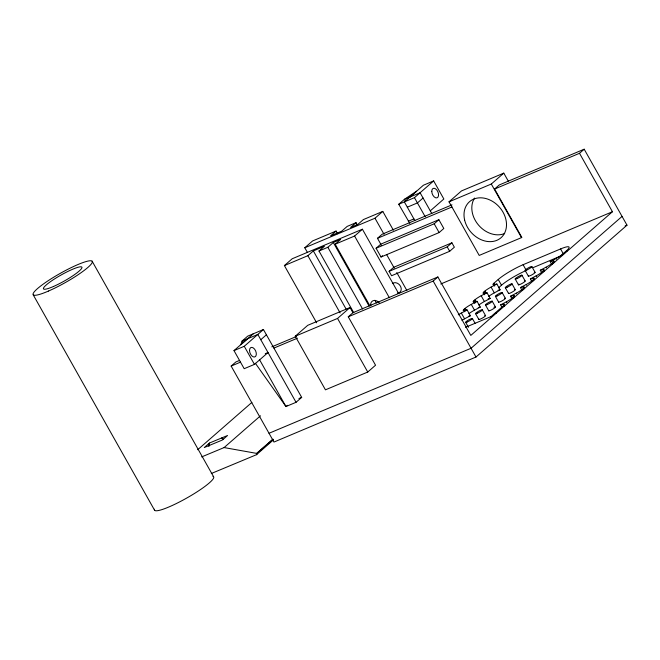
<?xml version="1.0" encoding="UTF-8"?>
<svg xmlns="http://www.w3.org/2000/svg" width="660" height="660" viewBox="0 0 660 660"><rect width="100%" height="100%" fill="white"/><g stroke="black" fill="none" stroke-linecap="round" stroke-linejoin="round"><path stroke-width="0.99" d="M253.341 333.77L240.793 344.677L242.096 341.047L247.731 336.13L263.439 329.522L301.686 397.378L296.051 402.303L285.953 406.552L255.362 363.256M263.439 329.522L244.258 346.294L233.995 350.608L244.184 368.701L254.446 364.386L268.018 352.539L265.262 353.702M296.051 402.303L260.791 339.718L266.417 334.785M316.643 322.806L284.394 265.576L292.198 258.761L362.398 229.218L398.681 293.601M307.304 252.236L304.788 247.764L312.584 240.95L336.072 231.066L337.59 233.755M284.394 265.576L307.873 255.692L313.343 250.924L324.448 246.246L318.986 251.014L353.76 312.716M336.072 231.066L330.611 235.843L341.723 231.165L347.185 226.397L356.037 222.667L357.555 225.349M318.986 251.014L327.847 247.285L333.308 242.517L340.626 239.44L335.164 244.208L369.938 305.91M356.037 222.667L350.575 227.436L357.901 224.359L363.363 219.582L382.792 211.406L393.376 230.191M335.164 244.208L354.593 236.032L362.398 229.218M304.788 247.764L374.987 218.221L382.792 211.406M409.802 223.377L398.739 204.278L404.374 199.361L416.592 191.169L404.349 201.91L414.81 220.489M233.995 350.608L247.549 338.77M430.287 210.853L443.85 199.006L433.653 180.914L414.455 197.662L398.739 204.278M508.315 181.17L503.786 173.126L461.497 190.921L449.014 201.828L479.209 255.428L521.87 237.46L494.587 189.032L499.273 184.948L584.191 149.209L627 225.184L476 357.027L273.966 442.052L231.157 366.077L235.843 361.985L239.629 360.393M380.77 244.159L438.875 219.714L443.809 228.475L439.131 232.567L381.026 257.012L376.084 248.251L380.77 244.159L377.479 238.318L382.156 234.226L451.984 204.847M381.026 257.012L382.528 255.7M295.251 336.229L307.741 325.322L350.031 307.527L352.951 312.708L348.265 316.792L375.548 365.219L367.752 372.034L325.454 389.829L295.251 336.229L337.549 318.433L350.031 307.527M376.084 248.251L434.189 223.798L438.875 219.714M389.103 271.351L393.789 267.259L451.894 242.814L454.361 247.195L449.674 251.287L391.578 275.731L389.103 271.351L447.208 246.898L451.894 242.814M449.014 201.828L491.304 184.033L503.786 173.126M197.695 449.724L251.881 402.41M209.41 443.058L204.278 447.546L222.412 439.997L227.551 435.509L209.41 443.058L209.558 445.764M201.679 456.901L224.095 447.571L260.477 415.808M287.356 405.322L285.953 406.552L259.413 359.461M348.265 316.792L433.191 281.061L437.869 276.969L470.803 335.412L612.439 211.736L579.513 153.301L584.191 149.209M224.095 447.571L256.649 453.387L272.91 439.197M211.291 473.517L256.459 454.715A1.015 0.808 48.9 0 0 256.724 453.519L272.976 439.321M256.459 454.715L273.488 439.84M521.507 237.633L491.304 184.033M464.731 311.71L464.12 310.629A7.466 1.155 -29.4 0 1 464.153 309.226L465.168 308.344A7.466 1.155 -29.4 0 1 471.257 304.4L477.048 301.331L480.298 307.098L474.499 310.167A7.466 1.155 -29.4 0 0 468.913 313.69M474.845 303.41L474.037 301.975A7.466 1.155 -29.4 0 1 474.061 300.572L475.076 299.689A7.466 1.155 -29.4 0 1 481.165 295.746L486.956 292.677L490.207 298.444L484.415 301.513A7.466 1.155 -29.4 0 0 478.83 305.036M484.754 294.756L483.945 293.32A7.466 1.155 -29.4 0 1 483.97 291.926L484.984 291.035A7.466 1.155 -29.4 0 1 491.073 287.092L496.873 284.023L500.123 289.789L494.323 292.858A7.466 1.155 -29.4 0 0 488.738 296.381M494.67 286.102L493.853 284.666A7.466 1.155 -29.4 0 1 493.886 283.272L498.251 279.46A20.641 3.193 -29.4 0 1 523.091 264.709L560.571 248.944A20.641 3.193 -29.4 0 1 566.437 250.767L566.841 251.485M498.498 287.842L501.493 285.227A20.641 3.193 -29.4 0 1 524.923 271.087M465.498 327.327L491.073 316.569L503.621 305.613A7.466 1.155 -29.4 0 0 503.646 304.219L500.635 304.854L502.054 307.378M500.635 304.854L506.426 301.793A7.466 1.155 -29.4 0 0 512.515 297.841L513.529 296.959A7.466 1.155 -29.4 0 0 513.562 295.564L510.543 296.2L511.962 298.724M510.543 296.2L516.334 293.139A7.466 1.155 -29.4 0 0 522.423 289.187L523.438 288.304A7.466 1.155 -29.4 0 0 523.471 286.91L520.451 287.546L521.879 290.07M520.451 287.546L526.251 284.485A7.466 1.155 -29.4 0 0 532.339 280.533L533.354 279.65A7.466 1.155 -29.4 0 0 533.379 278.256L530.368 278.899L531.787 281.416M530.368 278.899L536.159 275.83A7.466 1.155 -29.4 0 0 542.248 271.879L543.262 270.996A7.466 1.155 -29.4 0 0 543.295 269.602L540.276 270.245L541.695 272.762M540.276 270.245L546.076 267.176A7.466 1.155 -29.4 0 0 552.156 263.233L553.171 262.342A7.466 1.155 -29.4 0 0 553.204 260.947L550.184 261.591L551.809 264.47M550.184 261.591L555.984 258.522A7.466 1.155 -29.4 0 0 562.072 254.578L566.437 250.767M622.058 216.414L471.058 348.265L269.024 433.282M404.968 200.417L404.374 199.361L420.098 192.753L423.06 198.025L417.417 202.933L407.319 207.182M458.279 314.82A7.466 1.155 -29.4 0 1 461.34 313.054L467.14 309.986L470.382 315.752L464.59 318.821A7.466 1.155 -29.4 0 0 461.959 320.323M433.653 180.914L423.39 185.237L409.992 197.01M408.301 221.249L413.911 218.889M377.479 238.318L451.968 206.968M494.587 189.032L579.513 153.301M271.829 346.846L296.455 336.484M352.951 312.708L437.869 276.969M231.157 366.077L240.545 362.125M273.908 348.084L297.487 338.159M440.756 283.981L612.439 211.736M625.102 225.984L627 225.184M533.362 267.523L560.695 256.022M298.93 398.541L301.686 397.378M493.853 284.666L496.873 284.023M498.044 290.227L498.803 290.07M499.364 289.946L500.123 289.789M483.945 293.32L486.956 292.677M474.037 301.975L477.048 301.331M488.136 298.881L489.266 298.642M489.456 298.6L490.207 298.444M478.228 307.535L480.298 307.098M464.12 310.629L467.14 309.986M468.88 316.074L470.382 315.752M221.645 437.959L223.22 439.131M380.564 244.34L381.183 245.438M393.673 267.366L394.135 268.183M260.791 339.718L257.812 334.455L242.096 341.047L242.698 342.111M560.571 248.944L563.409 253.984M562.072 254.578L562.477 255.296M555.984 258.522L556.388 259.24M553.204 260.947L554.012 262.391M553.171 262.342L553.583 263.068M552.156 263.233L552.568 263.95M546.076 267.176L546.48 267.894M543.295 269.602L544.104 271.046M543.262 270.996L543.667 271.714M542.248 271.879L542.652 272.605M531.812 266.508L535.054 272.275M536.159 275.83L536.563 276.548M533.379 278.256L533.989 279.337M533.354 279.65L533.759 280.368M532.339 280.533L532.744 281.259M523.091 264.709L526.135 270.113M525.162 270.451L528.413 276.218M521.895 275.162L525.145 280.921M526.251 284.485L526.655 285.202M523.471 286.91L524.081 287.991M523.438 288.304L523.85 289.022M522.423 289.187L522.836 289.913M515.254 279.106L518.496 284.873M511.987 283.816L515.237 289.575M516.334 293.139L516.747 293.857M513.562 295.564L514.371 297.008M513.529 296.959L513.934 297.676M512.515 297.841L512.919 298.567M505.337 287.76L508.588 293.527M498.251 279.46L501.493 285.227M502.079 292.471L505.321 298.229M506.426 301.793L506.83 302.511M493.886 283.272L494.695 284.707M503.646 304.219L504.661 306.017M503.621 305.613L504.026 306.331M491.073 287.092L494.323 292.858M495.429 296.414L498.68 302.181M492.162 301.125L495.412 306.884M484.984 291.035L486.205 293.197M495.751 312.485L496.155 313.203M483.97 291.926L484.786 293.362M481.165 295.746L484.415 301.513M485.521 305.068L488.763 310.835M491.073 316.569L491.477 317.287M423.06 198.025L431.788 213.518M434.189 223.798L439.131 232.567M447.208 246.898L449.674 251.287M482.254 309.779L485.504 315.538M475.076 299.689L476.297 301.851M474.061 300.572L474.878 302.016M414.455 197.662L425.271 216.868M471.257 304.4L474.499 310.167M475.604 313.723L478.855 319.481M472.337 318.433L475.126 323.367M465.168 308.344L466.381 310.505M464.153 309.226L464.962 310.67M461.34 313.054L464.59 318.821M465.696 322.377L468.476 327.319M433.191 281.061L476 357.027M374.987 218.221L384.062 234.316M386.719 254.719L393.789 267.259M396.759 272.539L406.865 290.474M354.593 236.032L389.367 297.734M374.897 300.25L376.406 302.932M333.308 242.517L369.08 306.009M327.847 247.285L362.612 308.995M313.343 250.924L346.096 309.045M307.873 255.692L340.123 312.923M337.549 318.433L367.752 372.034M244.258 346.294L254.446 364.386M92.119 261.187L213.543 476.668M33.231 294.871L154.654 510.353M208.717 443.668L208.857 446.383M484.704 315.67A3.902 0.602 -29.4 0 1 482.963 317.757A3.902 0.602 -29.4 0 1 478.888 319.118M493.886 307.288A3.902 0.602 -29.4 0 1 495.148 307.494A3.902 0.602 -29.4 0 1 490.858 310.175A3.902 0.602 -29.4 0 1 488.804 310.464M504.52 298.361A3.902 0.602 -29.4 0 1 502.788 300.448A3.902 0.602 -29.4 0 1 498.712 301.81M514.437 289.707A3.902 0.602 -29.4 0 1 512.696 291.794A3.902 0.602 -29.4 0 1 508.629 293.155M524.345 281.053A3.902 0.602 -29.4 0 1 524.345 281.985A3.902 0.602 -29.4 0 1 519.766 284.567A3.902 0.602 -29.4 0 1 518.917 284.122M534.262 272.399A3.902 0.602 -29.4 0 1 534.328 273.281A3.902 0.602 -29.4 0 1 529.84 275.847A3.902 0.602 -29.4 0 1 528.677 275.599M504.669 233.516A23.933 18.959 48.9 0 1 478.508 225.06A23.933 18.959 48.9 0 1 474.573 198.058M212.99 476.363A33.949 5.255 -29.4 0 1 186.4 498.242A33.949 5.255 -29.4 0 1 154.498 509.207M370.846 305.844A5.734 4.546 48.9 0 1 373.164 300.704A5.734 4.546 48.9 0 1 379.244 302.783M392.444 283.544A5.734 4.546 48.9 0 1 400.546 286.308A5.734 4.546 48.9 0 1 397.444 293.155M467.387 321.899A3.902 0.602 -29.4 0 0 472.428 318.524A3.902 0.602 -29.4 0 0 467.239 320.785A3.902 0.602 -29.4 0 0 467.387 321.899M477.295 313.244A3.902 0.602 -29.4 0 0 482.344 309.87A3.902 0.602 -29.4 0 0 477.147 312.13A3.902 0.602 -29.4 0 0 477.295 313.244M487.212 304.59A3.902 0.602 -29.4 0 0 492.253 301.216A3.902 0.602 -29.4 0 0 487.055 303.476A3.902 0.602 -29.4 0 0 487.212 304.59M497.12 295.936A3.902 0.602 -29.4 0 0 502.161 292.561A3.902 0.602 -29.4 0 0 496.972 294.822A3.902 0.602 -29.4 0 0 497.12 295.936M507.029 287.281A3.902 0.602 -29.4 0 0 512.077 283.907A3.902 0.602 -29.4 0 0 506.88 286.168A3.902 0.602 -29.4 0 0 507.029 287.281M516.945 278.627A3.902 0.602 -29.4 0 0 521.986 275.253A3.902 0.602 -29.4 0 0 516.788 277.513A3.902 0.602 -29.4 0 0 516.945 278.627M526.853 269.973A3.902 0.602 -29.4 0 0 531.894 266.599A3.902 0.602 -29.4 0 0 526.705 268.859A3.902 0.602 -29.4 0 0 526.853 269.973M464.599 219.912A23.933 18.959 48.9 0 0 499.909 238.623A23.933 18.959 48.9 0 0 491.263 200.656A23.933 18.959 48.9 0 0 464.599 219.912M431.772 191.359A5.09 3.003 67.2 0 0 436.904 197.868A5.09 3.003 67.2 0 0 436.846 190.047A5.09 3.003 67.2 0 0 431.772 191.359M249.529 350.476A5.09 3.003 67.2 0 0 254.661 356.986A5.09 3.003 67.2 0 0 254.603 349.165A5.09 3.003 67.2 0 0 249.529 350.476M48.493 291.043A33.949 5.255 -29.4 0 0 92.359 261.673A33.949 5.255 -29.4 0 0 47.182 281.366A33.949 5.255 -29.4 0 0 48.493 291.043M53.46 286.489A22.069 3.415 -29.4 0 0 81.972 267.399A22.069 3.415 -29.4 0 0 52.61 280.195A22.069 3.415 -29.4 0 0 53.46 286.489"/></g></svg>
